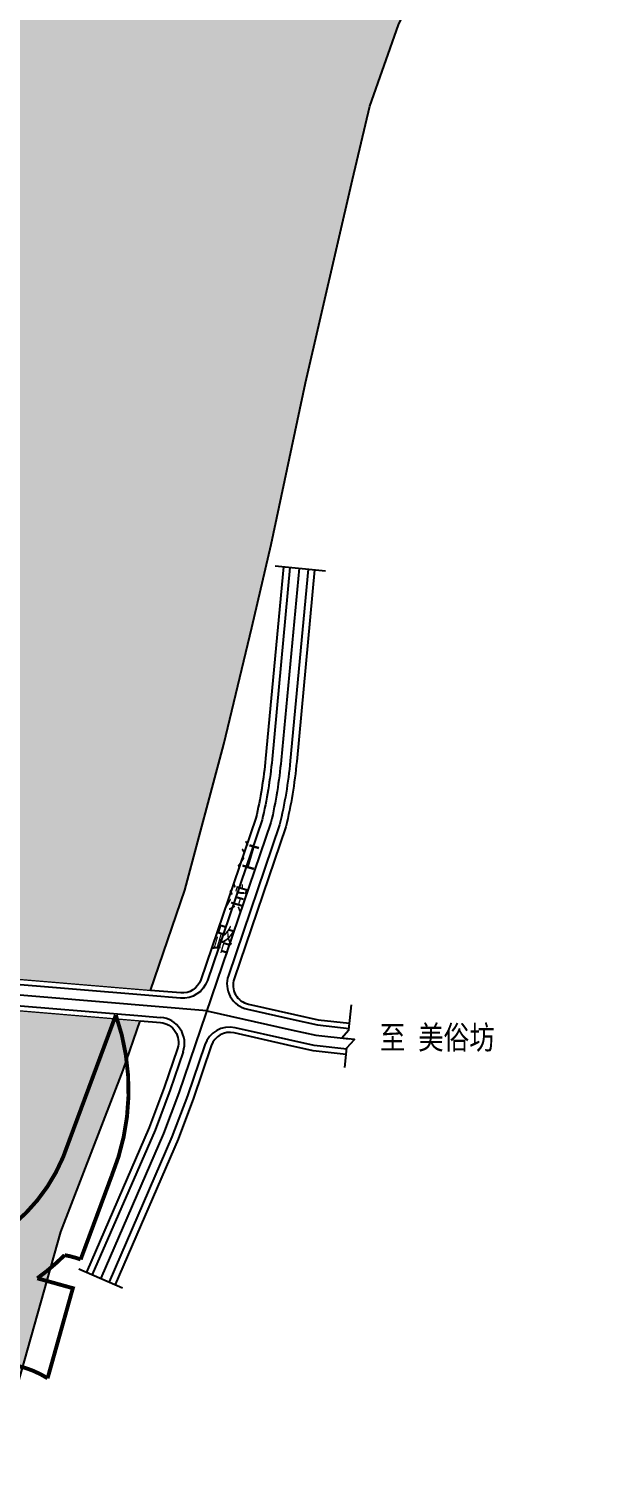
# Model space of a CAD drawing. Extents: x 2442 to 11417, y 1140 to 9206.
# Drawn here: x 9233 to 9674, y 4802 to 5917 of the extents above; entities that cross this region are included whole.
import ezdxf

# ---------------------------------------------------------------- set-up
doc = ezdxf.new("R2010")
doc.units = 0
doc.header["$LTSCALE"] = 1000
doc.header["$MEASUREMENT"] = 0
for name, pattern in [('ACAD_ISO02W100', [15, 12, -3]), ('CENTER', [50.8, 31.75, -6.35, 6.35, -6.35]), ('CENTER2', [28.575, 19.05, -3.175, 3.175, -3.175]), ('DASH', [0.35, 0.25, -0.1])]:
    doc.linetypes.add(name, pattern=pattern)
for name, color, linetype in [('11-E1-水域', 130, 'Continuous'), ('a-dlcenter', 1, 'CENTER'), ('redL', 1, 'CENTER'), ('road-name', 2, 'Continuous'), ('用地名称', 7, 'Continuous'), ('蓝线', 5, 'Continuous'), ('道路', 7, 'Continuous'), ('道路红线', 12, 'Continuous')]:
    doc.layers.add(name, color=color, linetype=linetype)
doc.styles.add('HZ', font='', dxfattribs={"width": 0.8})
doc.styles.get("Standard").update_dxf_attribs({"font": 'gbenor.shx', "bigfont": 'gbcbig.shx'})
doc.styles.get('HZ').set_extended_font_data('SimSun')

msp = doc.modelspace()

# ---------------------------------------------------------------- hatches: boundary and pattern name
at = {"layer": '11-E1-水域'}
for points in [[(9120.9, 5967.4, 0.016072), (9073.1, 5945.4, -0.139605), (9039.1, 5938.9, -0.045497), (8994, 5947.2, -0.059414), (8936.1, 5971.1, -0.016658), (8847.9, 6024.3, 0.096075), (8779.9, 6051.9, -0.001368), (8724.4, 6062.9, 0.108215), (8615, 6061.1), (8580.1, 6052.8), (8559.1, 6047.6), (8544.2, 6039.8), (8528.7, 6036), (8510.8, 6035), (8472.6, 6038.9), (8447.4, 6038.9), (8398.6, 6030.7), (8365.4, 6030.6), (8365.4, 5894.7), (8518, 5881.2), (8542.1, 5869.1), (8576.1, 5849.3), (8609.7, 5826.9), (8639.1, 5804.4), (8661.4, 5785.3), (8682.7, 5766.3), (8704.6, 5749.9), (8731.3, 5734.2), (8756.2, 5722.9), (8785.4, 5713.2), (8812.4, 5707.3), (8839.2, 5704.2), (8891.1, 5701.9), (8909.3, 5692.5), (8943.2, 5666.4), (8964.9, 5643.2), (8987.8, 5608.6), (9001.5, 5575.4, 0.036322), (9005.3, 5577.1), (9008.3, 5578.8, -0.068098), (9013.8, 5580.9), (9020.4, 5582.5), (9020.4, 5582.7), (9038.5, 5587), (9032.6, 5595.5), (9029.2, 5603.5), (9026.6, 5611.3), (9022.7, 5619.2), (9016.6, 5636.2), (9018.5, 5643), (9024.2, 5662.6), (9023, 5670.2), (9022.7, 5672.1), (9022, 5674.6), (9019.6, 5684.2), (9020.3, 5692.3), (9025.8, 5701.4), (9035.4, 5708.2), (9041.6, 5711.7), (9043.8, 5713.1), (9056.6, 5722.4), (9063, 5725), (9065.2, 5725.8), (9069.3, 5726.7), (9070.3, 5727.4), (9074.7, 5730.2), (9077.4, 5732.3), (9081, 5734.5), (9086.3, 5737.7), (9096.8, 5744), (9104.9, 5755.7), (9108.6, 5759.8), (9115, 5762.1), (9121.2, 5760.9), (9122.8, 5760.5), (9124.4, 5759.8), (9131.9, 5756.2), (9137.3, 5756.4), (9144.3, 5756.7), (9151, 5754.8), (9158.8, 5751.2), (9162.5, 5756), (9165.5, 5759.3), (9168.6, 5756.5), (9169.3, 5755.2), (9165.1, 5750.9), (9167.4, 5747.4), (9168.8, 5745.6), (9171.1, 5738.8), (9172.2, 5728), (9175.4, 5719.5), (9172.4, 5710.4), (9168.7, 5693.8), (9164.6, 5681), (9155.3, 5662.2), (9154, 5659.1), (9152.5, 5655.6), (9149.5, 5648.7), (9148.4, 5646), (9146.8, 5642.1), (9146.6, 5640.8), (9145.7, 5637), (9144, 5628.7), (9143.3, 5626.8), (9141.6, 5621.7), (9141.1, 5620), (9140.5, 5618.4), (9134.6, 5610.7), (9134.5, 5610.5), (9128.2, 5604.8), (9124.7, 5602.9), (9123.1, 5602), (9119.1, 5599.3), (9115.1, 5596.5), (9111.2, 5595.1), (9106.5, 5594.4), (9095.1, 5590.7), (9078.3, 5585.2), (9059.4, 5578.2), (9056.9, 5577.5), (9051, 5576.1), (9047.1, 5576.6), (9043.9, 5577.6), (9042.1, 5580), (9041.7, 5580.8), (9040.2, 5583.8), (9021.2, 5579.3), (9021.1, 5579.5), (9014.5, 5578, 0.068098), (9009.8, 5576.2), (9006.7, 5574.5, -0.035547), (9002.6, 5572.6), (9005.4, 5566), (9013.5, 5524.5), (9013.5, 5480.1), (9004.1, 5434.7), (8975.8, 5376.3), (8869.4, 5258.9, 0.095781), (9084.3, 5198.4), (9326.1, 5178.1), (9352.6, 5255.2), (9382.5, 5367.3), (9404, 5456.9), (9418.7, 5520.7), (9445.2, 5644.9), (9481.2, 5801), (9494.6, 5857.5), (9516.5, 5919.8), (9560.4, 6014), (9600.8, 6100), (9644.5, 6199.3), (9662.7, 6248.1), (9360.9, 6381), (9357.3, 6382.6), (9356.5, 6383), (9277.4, 6195.9), (9237, 6123.6), (9209.3, 6067.4), (9149.5, 5994.3)], [(9062.4, 4745.7), (9176.1, 4728), (9183.4, 4749.5), (9198.7, 4785.4), (9224.2, 4875.3), (9257.3, 4992.7), (9305.1, 5116.9), (9318.1, 5154.7), (9082.3, 5174.5)]]:
    msp.add_hatch(color=256, dxfattribs=at).paths.add_polyline_path(points)
h = msp.add_hatch(color=256, dxfattribs=at)
h.paths.add_polyline_path([(9062.4, 4745.7), (9176.1, 4728), (9183.4, 4749.5), (9198.7, 4785.4), (9224.2, 4875.3), (9257.3, 4992.7), (9305.1, 5116.9), (9318.1, 5154.7), (9082.3, 5174.5)], flags=17)
h.paths.add_polyline_path([(8979.7, 5089.7), (8989, 5124.9), (9011.1, 5170.2), (9013.3, 5184.2, -0.000608), (9011.8, 5184.5), (9013.5, 5185.9), (9013.3, 5184.2, 0.028495), (9082.3, 5174.5), (9318.1, 5154.7), (9305.1, 5116.9), (9257.3, 4992.7), (9224.2, 4875.3), (9198.7, 4785.4), (9183.4, 4749.5), (9176.1, 4728), (8916.9, 4768.3), (8932.4, 4868), (8942.2, 4943.4), (8970.2, 5053)])

# ---------------------------------------------------------------- linework, layer by layer
at = {"layer": 'a-dlcenter', "linetype": 'CENTER2', "flags": 128}
for points in [[(9369.3, 5162.5), (9083.3, 5186.4, -0.179199), (8706, 5363.2), (8527.4, 5544.4)], [(9440.2, 5502.5), (9426.4, 5355.1, -0.034994), (9418.6, 5307.2), (9347.9, 5099.5), (9336.1, 5068.3), (9287.9, 4957)]]:
    msp.add_lwpolyline(points, format="xyb", dxfattribs=at)
msp.add_lwpolyline([(9369.3, 5162.5), (9434.1, 5147.9), (9453, 5143.7), (9478.6, 5140.9)], dxfattribs=at)
at = {"layer": 'redL', "linetype": 'DASH', "lineweight": 60, "ltscale": 100, "const_width": 3, "flags": 128}
msp.add_lwpolyline([(9087.4, 4976.4, 0.405733), (9259, 5050), (9299.5, 5159.2, -0.183818), (9296.2, 5035.4), (9272.5, 4971.5, 0.040851), (9260.2, 4974.8, -0.038684), (9239.2, 4957), (9266.5, 4949.4), (9247.1, 4880.2, 0.104259), (9218.5, 4890.8, 0.039732), (9199.7, 4892.8, -0.041422), (9168.6, 4897.2, -0.012896), (9141.5, 4904, -0.123477), (8912.4, 5034.5, -0.181649), (8899.2, 5029.6), (8875.5, 5029.6, -0.05394), (8875.2, 5055.3, -0.001587), (8874, 5057.5, -0.056641), (8865.1, 5080, 0.085602), (8857.4, 5095.9, -0.001259), (8855.7, 5098), (8761.1, 5224.2), (8801, 5254.2), (8895.5, 5128.3, 0.014317), (8899.9, 5123.4), (8903, 5125.6, -0.150279), (8925, 5112.2, -0.05643), (8932.5, 5100.5, 0.015755), (8933.7, 5098.4, -0.011038), (8940.3, 5093.5, -0.034883), (8955.1, 5078.6, -0.033724), (8968.8, 5057.9, 0.035283), (8976.5, 5047, 0.031209), (8991.4, 5033.2, 0.059413)], format="xyb", close=True, dxfattribs=at)
at = {"layer": '蓝线', "linetype": 'Continuous', "ltscale": 0.3}
for points in [[(9326.1, 5178.1), (9352.6, 5255.2), (9382.5, 5367.3), (9404, 5456.9), (9418.7, 5520.7), (9445.2, 5644.9), (9481.2, 5801), (9494.6, 5857.5), (9516.5, 5919.8), (9560.4, 6014), (9600.8, 6100), (9644.5, 6199.3), (9673.6, 6277.2)], [(8893.3, 3665.2), (8905.6, 3695.3), (8936.3, 3786.2), (8957.5, 3861.7), (8994, 3995.3), (9000, 4027.5), (9035.8, 4191), (9045.6, 4250), (9053.9, 4331.7), (9072.6, 4401.2), (9112.1, 4537.1), (9131, 4595.2), (9139.5, 4622.9), (9149.6, 4652.9), (9168.8, 4706.4), (9183.4, 4749.5), (9198.7, 4785.4), (9224.2, 4875.3), (9257.3, 4992.7), (9305.1, 5116.9), (9318.1, 5154.7)]]:
    msp.add_lwpolyline(points, dxfattribs=at)
at = {"layer": '道路', "linetype": 'ACAD_ISO02W100'}
msp.add_line((9082.6, 5178.4), (9319.4, 5158.6), dxfattribs=at)
at = {"layer": '道路'}
for p, q in [((9319.4, 5158.6), (9333.9, 5157.4)), ((9351.2, 5131), (9341.3, 5101.9)), ((9341.3, 5101.9), (9329.6, 5070.9)), ((9329.6, 5070.9), (9281.4, 4959.8))]:
    msp.add_line(p, q, dxfattribs=at)
at = {"layer": '道路', "flags": 128}
for points in [[(9433.2, 5503.1), (9419.5, 5355.7, -0.034751), (9411.8, 5309.2), (9369.8, 5185.7, -0.344287), (9349.2, 5172.2), (9324.8, 5174.2)], [(9447.2, 5501.8), (9433.4, 5354.4, -0.035231), (9425.3, 5305.3), (9385.9, 5189.6, 0.446014), (9400.5, 5163.7), (9435.8, 5155.7), (9454.4, 5151.6), (9478.6, 5148.9)], [(9476.9, 5133), (9451.7, 5135.8), (9432.3, 5140.1), (9391.1, 5149.4, 0.383112), (9367.8, 5136.3), (9354.5, 5097.2), (9342.6, 5065.7), (9294.3, 4954.2)]]:
    msp.add_lwpolyline(points, format="xyb", dxfattribs=at)
at = {"layer": '道路', "linetype": 'ACAD_ISO02W100', "flags": 128}
msp.add_lwpolyline([(9324.8, 5174.2), (9084, 5194.4, -0.096254), (8866.6, 5255.8)], format="xyb", dxfattribs=at)
at = {"layer": '道路'}
msp.add_arc((9332.3, 5137.5), 20, 341.2056, 85.2138, dxfattribs=at)
at = {"layer": '道路红线'}
for p, q in [((9421.9, 5504.2), (9460.6, 5500.5)), ((9271, 4964.3), (9304.5, 4949.8))]:
    msp.add_line(p, q, dxfattribs=at)
at = {"layer": '道路红线', "flags": 128}
for points in [[(9428.2, 5503.6), (9414.5, 5356.2, -0.034572), (9407, 5310.5), (9364.7, 5186.3, -0.344287), (9349.3, 5176.2), (9326.1, 5178.1)], [(9452.1, 5501.3), (9438.4, 5354, -0.035395), (9430.1, 5303.9), (9390.3, 5187.1, 0.446014), (9401.3, 5167.6), (9436.7, 5159.6), (9455, 5155.5), (9479, 5152.9)], [(9318.1, 5154.7), (9333.8, 5153.4, -0.487777), (9346.8, 5133.6), (9336.6, 5103.6), (9325, 5072.8), (9276.9, 4961.8)], [(9476.4, 5129), (9451.1, 5131.8), (9431.5, 5136.2), (9390.3, 5145.5, 0.383112), (9372.8, 5135.7), (9359.2, 5095.5), (9347.3, 5063.8), (9298.9, 4952.3)]]:
    msp.add_lwpolyline(points, format="xyb", dxfattribs=at)
at = {"layer": '道路红线', "linetype": 'ACAD_ISO02W100', "const_width": 1, "flags": 128}
msp.add_lwpolyline([(9326.1, 5178.1), (9084.3, 5198.4, -0.095781), (8869.4, 5258.9, -0.095781)], format="xyb", dxfattribs=at)
msp.add_lwpolyline([(9082.3, 5174.5), (9318.1, 5154.7)], dxfattribs=at)
at = {"layer": '道路红线', "flags": 128}
msp.add_lwpolyline([(9475.4, 5118.9), (9477, 5134.1), (9482.7, 5140.5), (9477.7, 5141), (9472.7, 5141.5), (9478.5, 5147.9), (9480.5, 5167)], dxfattribs=at)

# ---------------------------------------------------------------- texts
at = {"layer": 'road-name', "color": 7, "insert": (9397.2, 5292.2), "char_height": 20, "width": 193.333, "attachment_point": 1, "rotation": 343.611}
msp.add_mtext('江\\P滨\\P路', dxfattribs=at)
at = {"layer": '用地名称', "insert": (9502.2, 5151), "char_height": 18, "width": 310.543, "attachment_point": 1, "style": 'HZ'}
msp.add_mtext('\\pt4;至 美俗坊', dxfattribs=at)

doc.saveas('drawing.dxf')
